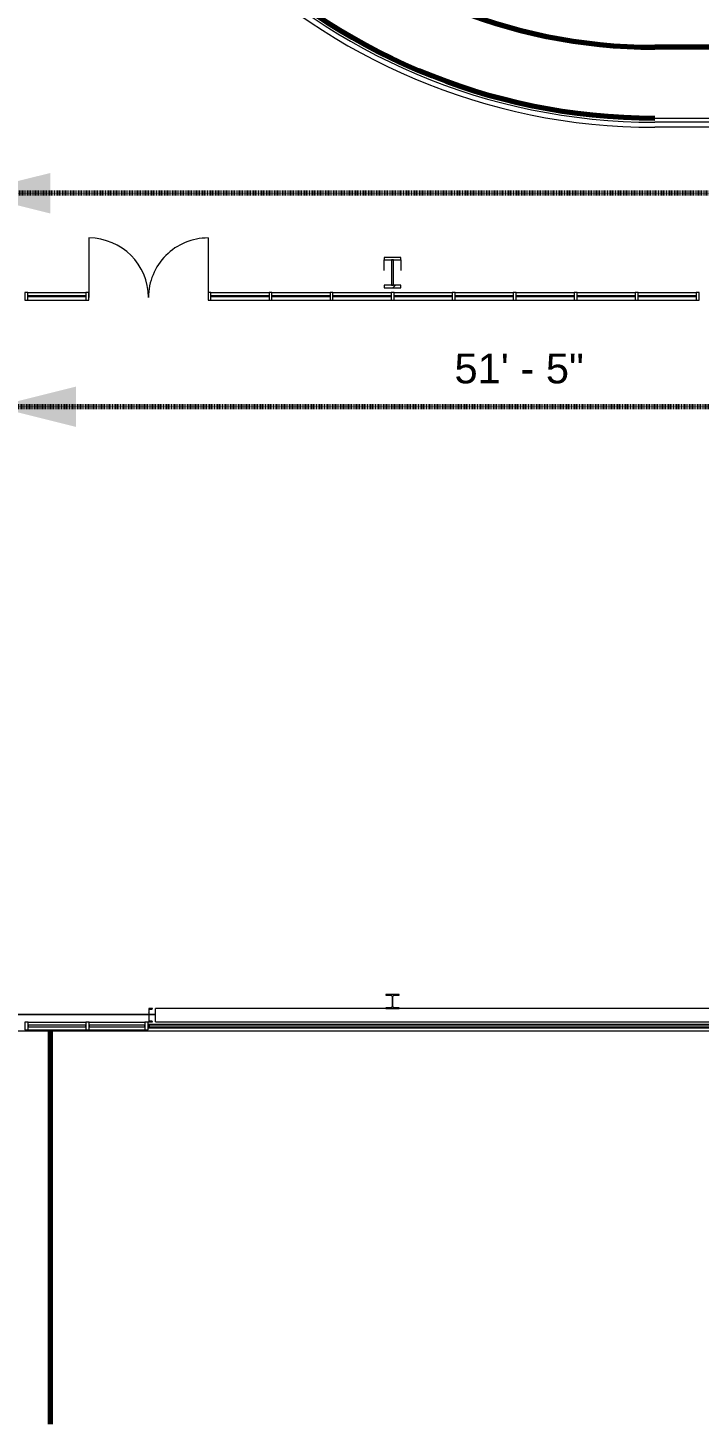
# Model space of a CAD drawing. Header units: inches. Extents: x 0 to 26364, y -23034 to 792.
# Drawn here: x 22870 to 23268, y -23034 to -22205 of the extents above; entities that cross this region are included whole.
import ezdxf

# ---------------------------------------------------------------- set-up
doc = ezdxf.new("R2010")
doc.units = ezdxf.units.IN
doc.header["$MEASUREMENT"] = 0
doc.linetypes.add('Dash', pattern=[0.25, 0.125, -0.125])
for name, color, linetype, lineweight in [('A-ANNO-IDEN', 131, 'Continuous', 9), ('A-ANNO-NOTE', 131, 'Continuous', 9), ('A-DOOR', 31, 'Continuous', 13), ('A-FLOR', 192, 'Continuous', 13), ('A-FLOR-HRAL', 11, 'Continuous', 13), ('A-FLOR-OTLN', 90, 'Continuous', 70), ('A-GENM', 13, 'Continuous', 13), ('A-GLAZ-CURT', 52, 'Continuous', 13), ('A-GLAZ-CWMG', 51, 'Continuous', 13), ('A-SITE-SWLK', 140, 'Continuous', 70), ('A-WALL', 113, 'Continuous', 13), ('C-TOPO', 7, 'Continuous', 13), ('L-SITE-WALL', 31, 'Continuous', 13), ('S-BEAM', 12, 'Continuous', 13), ('S-COLS', 52, 'Continuous', 13)]:
    doc.layers.add(name, color=color, linetype=linetype, lineweight=lineweight)
doc.styles.add('Arial_1', font='arial.ttf', dxfattribs={"height": 17.703593})
pattern_1 = [(225, (23085.89, -22360.053), (19.00703, -19.00703), []), (225, (23085.89, -22388.853), (19.00703, -19.00703), [])]

# ---------------------------------------------------------------- blocks, each defined once
blk = doc.blocks.new('Struct_Xcel_Sports Complex_rvt-1-Egress Plan')
at = {"layer": 'A-FLOR', "color": 7}
for p, q in [((22941.27, -22790.8), (22810.7, -22790.8)), ((22945.27, -22790.8), (22941.57, -22790.8))]:
    blk.add_line(p, q, dxfattribs=at)
at = {"layer": 'L-SITE-WALL', "color": 7}
for p, q in [((22810.7, -22790.8), (22941.27, -22790.8)), ((22941.57, -22790.8), (22945.27, -22790.8)), ((23337.08, -22798.8), (22941.02, -22798.8))]:
    blk.add_line(p, q, dxfattribs=at)
blk = doc.blocks.new('W-Wide Flange-Column - B2_E-1389165-Egress Plan')
at = {"layer": 'S-COLS', "lineweight": 15}
for p, q in [((4, 4.13), (-4, 4.13)), ((-4, 4.13), (-4, 3.69)), ((-4, 3.69), (-0.84, 3.69)), ((-0.14, 3), (-0.14, -3)), ((0.14, -3), (0.14, 3)), ((0.84, 3.69), (4, 3.69)), ((4, 3.69), (4, 4.13)), ((-0.84, -3.69), (-4, -3.69)), ((-4, -3.69), (-4, -4.12)), ((-4, -4.12), (4, -4.12)), ((4, -3.69), (0.84, -3.69)), ((4, -4.12), (4, -3.69))]:
    blk.add_line(p, q, dxfattribs=at)
for centre, start, end in [((-0.84, 3), 0, 90), ((0.84, 3), 90, 180), ((-0.84, -3), 270, 0), ((0.84, -3), 180, 270)]:
    blk.add_arc(centre, 0.691, start, end, dxfattribs=at)
blk = doc.blocks.new('Top Rail Type - Top Rail_Internal_-939601-Egress Plan')
at = {"layer": 'A-FLOR-HRAL', "lineweight": 9}
for p, q in [((24222.81, -22261.26), (23241.39, -22261.26)), ((24222.81, -22264.3), (23241.39, -22264.3))]:
    blk.add_line(p, q, dxfattribs=at)
for radius in [365.52, 362.48]:
    blk.add_arc((23241.39, -21898.78), radius, 180, 270, dxfattribs=at)
blk = doc.blocks.new('columns and girder2 - one-V31-Egress Plan')
at = {"layer": 'S-BEAM', "lineweight": 9}
h = blk.add_hatch(dxfattribs=at)
h.set_pattern_fill('FP_28', color=256, style=0, pattern_type=2)
h.set_pattern_definition(pattern_1)
h.paths.add_polyline_path([(-5, -0.5), (-5, -2), (5, -2), (5, -0.5)], flags=0)
h.paths.add_polyline_path([(-5, -17.03), (-5, -18.55), (5, -18.55), (5, -17.03)], flags=0)
h.paths.add_polyline_path([(5, -1204.89), (-5, -1204.89), (-5, -1206.4), (5, -1206.4)], flags=0)
h.paths.add_polyline_path([(5, -1224.25), (-5, -1224.25), (-5, -1225), (5, -1225)], flags=0)
h = blk.add_hatch(dxfattribs=at)
h.set_pattern_fill('FP_28', color=256, style=0, pattern_type=2)
h.set_pattern_definition(pattern_1)
h.paths.add_polyline_path([(0.62, -2), (-0.63, -2), (-0.63, -17.03), (0.62, -17.03)], flags=0)
h.paths.add_polyline_path([(-0.63, -1206.4), (-0.63, -1224.25), (0.62, -1224.25), (0.62, -1206.4)], flags=0)
at = {"layer": 'S-BEAM', "lineweight": 15}
for p, q in [((5, -0.5), (-5, -0.5)), ((-5, -0.5), (-5, -2)), ((-5, -2), (5, -2)), ((0.62, -2), (-0.63, -2)), ((-0.63, -2), (-0.63, -17.03)), ((0.62, -17.03), (0.62, -2)), ((5, -2), (5, -0.5)), ((5, -17.03), (-5, -17.03)), ((-5, -17.03), (-5, -18.55)), ((-5, -18.55), (5, -18.55)), ((-0.63, -17.03), (0.62, -17.03)), ((5, -18.55), (5, -17.03))]:
    blk.add_line(p, q, dxfattribs=at)
at = {"layer": 'S-BEAM'}
for p, q in [((-5, -17.03), (-5, -10.69)), ((5, -10.69), (5, -17.03))]:
    blk.add_line(p, q, dxfattribs=at)
blk = doc.blocks.new('System Panel - INSULATED LOW-E GLAZING _SEE ELEVATIONS FOR U-FACTOR_ SHGC_ _ LT_-1142335-Egress Plan')
at = {"layer": 'A-GLAZ-CURT', "lineweight": 9}
for p, q in [((16.53125, -0.25), (-16.53125, -0.25)), ((-16.53125, -0.25), (-16.53125, -1.25)), ((-16.53125, -1.25), (16.53125, -1.25)), ((16.53125, -1.25), (16.53125, -0.25))]:
    blk.add_line(p, q, dxfattribs=at)
at = {"layer": 'A-GLAZ-CURT'}
for p, q in [((-16.53125, -1.25), (-16.53125, -0.25)), ((16.53125, -0.25), (-16.53125, -0.25)), ((-16.53125, -1.25), (16.53125, -1.25)), ((16.53125, -0.25), (16.53125, -1.25))]:
    blk.add_line(p, q, dxfattribs=at)
blk = doc.blocks.new('System Panel - INSULATED LOW-E GLAZING _SEE ELEVATIONS FOR U-FACTOR_ SHGC_ _ LT_-827433-Egress Plan')
at = {"layer": 'A-GLAZ-CURT', "lineweight": 9}
for p, q in [((17.09375, -0.25), (-17.09375, -0.25)), ((-17.09375, -0.25), (-17.09375, -1.25)), ((-17.09375, -1.25), (17.09375, -1.25)), ((17.09375, -1.25), (17.09375, -0.25))]:
    blk.add_line(p, q, dxfattribs=at)
at = {"layer": 'A-GLAZ-CURT'}
for p, q in [((-17.09375, -1.25), (-17.09375, -0.25)), ((17.09375, -0.25), (-17.09375, -0.25)), ((-17.09375, -1.25), (17.09375, -1.25)), ((17.09375, -0.25), (17.09375, -1.25))]:
    blk.add_line(p, q, dxfattribs=at)
blk = doc.blocks.new('Rectangular Mullion - Exterior 2_ x 4_5_-1135321-Egress Plan')
at = {"layer": 'A-GLAZ-CWMG'}
for p, q in [((22278.7, -22795.43), (22311.77, -22795.43)), ((22278.7, -22799.93), (22311.77, -22799.93))]:
    blk.add_line(p, q, dxfattribs=at)
blk = doc.blocks.new('Rectangular Mullion - Exterior 2_ x 4_5_-1305167-Egress Plan')
at = {"layer": 'A-GLAZ-CWMG'}
for p, q in [((22869.77, -22795.43), (22903.95, -22795.43)), ((22869.77, -22799.93), (22903.95, -22799.93))]:
    blk.add_line(p, q, dxfattribs=at)
blk = doc.blocks.new('Rectangular Mullion - Exterior 2_ x 4_5_-1142382-Egress Plan')
at = {"layer": 'A-GLAZ-CWMG'}
for p, q in [((0, 3), (-2, 3)), ((-2, 3), (-2, -1.5)), ((0, -1.5), (0, 3)), ((-2, -1.5), (0, -1.5))]:
    blk.add_line(p, q, dxfattribs=at)
blk = doc.blocks.new('Rectangular Mullion - Exterior 2_ x 4_5_-827464-Egress Plan')
at = {"layer": 'A-GLAZ-CWMG'}
for p, q in [((-1, 3), (1, 3)), ((-1, -1.5), (-1, 3)), ((1, 3), (1, -1.5)), ((1, -1.5), (-1, -1.5))]:
    blk.add_line(p, q, dxfattribs=at)
blk = doc.blocks.new('System Panel - Interior Glazing-1220293-Egress Plan')
at = {"layer": 'A-GLAZ-CURT', "lineweight": 9}
for p, q in [((17.21875, -0.5625), (-17.21875, -0.5625)), ((-17.21875, -0.5625), (-17.21875, -0.9375)), ((-17.21875, -0.9375), (17.21875, -0.9375)), ((17.21875, -0.9375), (17.21875, -0.5625))]:
    blk.add_line(p, q, dxfattribs=at)
blk = doc.blocks.new('Door_Single_Storefront - one-1371405-Egress Plan')
at = {"layer": 'A-DOOR'}
blk.add_line((-17.65625, -35.3125), (-17.65625, 0), dxfattribs=at)
blk.add_arc((-17.65625, 0), 35.3125, 270, 0, dxfattribs=at)
blk = doc.blocks.new('Door_Single_Storefront - one-1371406-Egress Plan')
at = {"layer": 'A-DOOR'}
blk.add_line((-17.65625, 35.3125), (-17.65625, 0), dxfattribs=at)
blk.add_arc((-17.65625, 0), 35.3125, 360, 90, dxfattribs=at)
blk = doc.blocks.new('Rectangular Mullion - Interior 1_75_ x 4_5_-1179494-Egress Plan')
at = {"layer": 'A-GLAZ-CWMG'}
for p, q in [((24570.45, -22362.3), (24604.89, -22362.3)), ((24570.45, -22366.8), (24604.89, -22366.8))]:
    blk.add_line(p, q, dxfattribs=at)
blk = doc.blocks.new('Rectangular Mullion - Interior 1_75_ x 4_5_-1305206-Egress Plan')
at = {"layer": 'A-GLAZ-CWMG'}
for p, q in [((24317.14, -22362.3), (24351.58, -22362.3)), ((24317.14, -22366.8), (24351.58, -22366.8))]:
    blk.add_line(p, q, dxfattribs=at)
blk = doc.blocks.new('Rectangular Mullion - Interior 1_75_ x 4_5_-1305207-Egress Plan')
at = {"layer": 'A-GLAZ-CWMG'}
for p, q in [((24244.77, -22362.3), (24279.2, -22362.3)), ((24244.77, -22366.8), (24279.2, -22366.8))]:
    blk.add_line(p, q, dxfattribs=at)
blk = doc.blocks.new('Rectangular Mullion - Interior 1_75_ x 4_5_-1220290-Egress Plan')
at = {"layer": 'A-GLAZ-CWMG'}
for p, q in [((-0.875, 3), (0.875, 3)), ((-0.875, -1.5), (-0.875, 3)), ((0.875, 3), (0.875, -1.5)), ((0.875, -1.5), (-0.875, -1.5))]:
    blk.add_line(p, q, dxfattribs=at)
blk = doc.blocks.new('Girt_C - 8_D-1665748-Egress Plan')
at = {"layer": 'S-BEAM'}
for p, q in [((23081.89, -22787.3), (22945.27, -22787.3)), ((22945.27, -22787.49), (22945.27, -22787.3)), ((22945.27, -22795.12), (22945.27, -22787.49)), ((23371.39, -22787.3), (23089.89, -22787.3)), ((22945.27, -22795.3), (22945.27, -22795.12)), ((22945.27, -22795.3), (23375.52, -22795.3))]:
    blk.add_line(p, q, dxfattribs=at)
blk = doc.blocks.new('Path of Travel - 01 Start-1856035-Egress Plan')
at = {"layer": 'A-GENM', "linetype": 'Dash', "lineweight": 70}
blk.add_line((8.96, 0), (625.96, 0), dxfattribs=at)
blk = doc.blocks.new('Path of Travel - 02 Middle-1854587-Egress Plan')
at = {"layer": 'A-GENM', "linetype": 'Dash', "lineweight": 70}
blk.add_line((8.96, 0), (2057.96, 0), dxfattribs=at)

msp = doc.modelspace()

# ---------------------------------------------------------------- hatches: boundary and pattern name
at = {"layer": 'A-ANNO-NOTE'}
for points in [[(22882.83, -22315.41), (22882.83, -22291.41), (22834.83, -22303.41), (22854.69, -22308.38)], [(22898.23, -22442.15), (22898.23, -22418.15), (22850.23, -22430.15)]]:
    msp.add_hatch(color=256, dxfattribs=at).paths.add_polyline_path(points, flags=0)
at = {"layer": 'S-COLS', "lineweight": 9}
h = msp.add_hatch(dxfattribs=at)
h.set_pattern_fill('FP_8', color=256, style=0, pattern_type=2)
h.set_pattern_definition([(45, (0, 0), (-19.00703, 19.00703), []), (45, (0, 28.8), (-19.00703, 19.00703), [])])
h.paths.add_polyline_path([(22943.61, -22795.3), (22943.49, -22795.03), (22943.22, -22794.91), (22941.57, -22794.65), (22941.57, -22787.95), (22943.49, -22787.58), (22943.61, -22787.3), (22941.27, -22787.3), (22941.27, -22795.3)], flags=0)

# ---------------------------------------------------------------- linework, layer by layer
at = {"layer": 'A-FLOR'}
msp.add_line((23241.39, -22258.78), (24223.42, -22258.78), dxfattribs=at)
msp.add_arc((23241.39, -21898.78), 360, 180, 270, dxfattribs=at)
at = {"layer": 'A-FLOR-OTLN'}
msp.add_line((24223.42, -22216.78), (23241.39, -22216.78), dxfattribs=at)
for radius in [360, 318]:
    msp.add_arc((23241.39, -21898.78), radius, 180, 270, dxfattribs=at)
at = {"layer": 'A-SITE-SWLK'}
msp.add_line((22883.02, -23033.97), (22883.02, -22799.93), dxfattribs=at)
at = {"layer": 'A-WALL', "lineweight": 25}
for p, q in [((23336.77, -22796.91), (22941.33, -22796.91)), ((22941.33, -22796.91), (22941.33, -22798.48)), ((22941.33, -22798.48), (23336.77, -22798.48))]:
    msp.add_line(p, q, dxfattribs=at)
at = {"layer": 'C-TOPO'}
for p, q in [((22883.02, -22799.93), (22883.02, -23033.97)), ((22883.02, -23033.97), (22883.02, -22799.93))]:
    msp.add_line(p, q, dxfattribs=at)
at = {"layer": 'L-SITE-WALL'}
for p, q in [((25232.82, -22800.8), (22652.39, -22800.8)), ((22941.02, -22798.8), (23337.08, -22798.8))]:
    msp.add_line(p, q, dxfattribs=at)
at = {"layer": 'S-COLS', "lineweight": 15}
for p, q in [((22943.61, -22787.3), (22941.27, -22787.3)), ((22941.27, -22787.3), (22941.27, -22795.3)), ((22941.57, -22787.95), (22943.22, -22787.69)), ((22941.57, -22794.65), (22941.57, -22787.95)), ((22941.27, -22795.3), (22943.61, -22795.3)), ((22943.22, -22794.91), (22941.57, -22794.65))]:
    msp.add_line(p, q, dxfattribs=at)
for centre, start, end in [((22943.22, -22787.3), 270, 0), ((22943.22, -22795.3), 0, 90)]:
    msp.add_arc(centre, 0.39, start, end, dxfattribs=at)

# ---------------------------------------------------------------- block references
at = {"layer": 'A-DOOR'}
msp.add_blockref('Door_Single_Storefront - one-1371406-Egress Plan', (22923.48, -22365.3), dxfattribs=at)
at = {"layer": 'A-DOOR', "rotation": 180}
msp.add_blockref('Door_Single_Storefront - one-1371405-Egress Plan', (22958.8, -22365.3), dxfattribs=at)
at = {"layer": 'A-FLOR-HRAL', "lineweight": 9}
msp.add_blockref('Top Rail Type - Top Rail_Internal_-939601-Egress Plan', (0, 0), dxfattribs=at)
at = {"layer": 'A-GENM', "rotation": 180}
for name, p in [('Path of Travel - 02 Middle-1854587-Egress Plan', (24892.79, -22303.41)), ('Path of Travel - 01 Start-1856035-Egress Plan', (23476.19, -22430.15))]:
    msp.add_blockref(name, p, dxfattribs=at)
at = {"layer": 'A-GLAZ-CURT', "rotation": 180}
for name, p in [('System Panel - Interior Glazing-1220293-Egress Plan', (22886.86, -22365.3)), ('System Panel - Interior Glazing-1220293-Egress Plan', (22995.42, -22365.3)), ('System Panel - Interior Glazing-1220293-Egress Plan', (23031.61, -22365.3)), ('System Panel - Interior Glazing-1220293-Egress Plan', (23067.8, -22365.3)), ('System Panel - Interior Glazing-1220293-Egress Plan', (23103.98, -22365.3)), ('System Panel - Interior Glazing-1220293-Egress Plan', (23140.17, -22365.3)), ('System Panel - Interior Glazing-1220293-Egress Plan', (23176.36, -22365.3)), ('System Panel - Interior Glazing-1220293-Egress Plan', (23212.55, -22365.3)), ('System Panel - Interior Glazing-1220293-Egress Plan', (23248.73, -22365.3)), ('System Panel - INSULATED LOW-E GLAZING _SEE ELEVATIONS FOR U-FACTOR_ SHGC_ _ LT_-827433-Egress Plan', (22886.86, -22798.43)), ('System Panel - INSULATED LOW-E GLAZING _SEE ELEVATIONS FOR U-FACTOR_ SHGC_ _ LT_-1142335-Egress Plan', (22922.48, -22798.43))]:
    msp.add_blockref(name, p, dxfattribs=at)
at = {"layer": 'A-GLAZ-CWMG', "extrusion": (0, 0, -1)}
for name, p in [('Rectangular Mullion - Interior 1_75_ x 4_5_-1220290-Egress Plan', (-22868.77, -22365.3)), ('Rectangular Mullion - Interior 1_75_ x 4_5_-1220290-Egress Plan', (-22904.95, -22365.3)), ('Rectangular Mullion - Interior 1_75_ x 4_5_-1220290-Egress Plan', (-22977.33, -22365.3)), ('Rectangular Mullion - Interior 1_75_ x 4_5_-1220290-Egress Plan', (-23013.52, -22365.3)), ('Rectangular Mullion - Interior 1_75_ x 4_5_-1220290-Egress Plan', (-23049.7, -22365.3)), ('Rectangular Mullion - Interior 1_75_ x 4_5_-1220290-Egress Plan', (-23085.89, -22365.3)), ('Rectangular Mullion - Interior 1_75_ x 4_5_-1220290-Egress Plan', (-23122.08, -22365.3)), ('Rectangular Mullion - Interior 1_75_ x 4_5_-1220290-Egress Plan', (-23158.27, -22365.3)), ('Rectangular Mullion - Interior 1_75_ x 4_5_-1220290-Egress Plan', (-23194.45, -22365.3)), ('Rectangular Mullion - Interior 1_75_ x 4_5_-1220290-Egress Plan', (-23230.64, -22365.3)), ('Rectangular Mullion - Interior 1_75_ x 4_5_-1220290-Egress Plan', (-23266.83, -22365.3)), ('Rectangular Mullion - Exterior 2_ x 4_5_-827464-Egress Plan', (-22868.77, -22798.43)), ('Rectangular Mullion - Exterior 2_ x 4_5_-827464-Egress Plan', (-22904.95, -22798.43))]:
    msp.add_blockref(name, p, dxfattribs=at)
at = {"layer": 'A-GLAZ-CWMG'}
for name, p in [('Rectangular Mullion - Interior 1_75_ x 4_5_-1305207-Egress Plan', (-1375.13, 0)), ('Rectangular Mullion - Interior 1_75_ x 4_5_-1305206-Egress Plan', (-1338.94, 0)), ('Rectangular Mullion - Interior 1_75_ x 4_5_-1179494-Egress Plan', (-1556.06, 0)), ('Rectangular Mullion - Interior 1_75_ x 4_5_-1179494-Egress Plan', (-1519.88, 0)), ('Rectangular Mullion - Interior 1_75_ x 4_5_-1179494-Egress Plan', (-1483.69, 0)), ('Rectangular Mullion - Interior 1_75_ x 4_5_-1179494-Egress Plan', (-1447.5, 0)), ('Rectangular Mullion - Interior 1_75_ x 4_5_-1179494-Egress Plan', (-1411.31, 0)), ('Rectangular Mullion - Interior 1_75_ x 4_5_-1179494-Egress Plan', (-1375.13, 0)), ('Rectangular Mullion - Interior 1_75_ x 4_5_-1179494-Egress Plan', (-1338.94, 0)), ('Rectangular Mullion - Exterior 2_ x 4_5_-1305167-Egress Plan', (0, 0)), ('Rectangular Mullion - Exterior 2_ x 4_5_-1135321-Egress Plan', (627.25, 0)), ('Rectangular Mullion - Exterior 2_ x 4_5_-1142382-Egress Plan', (22941.02, -22798.43))]:
    msp.add_blockref(name, p, dxfattribs=at)
at = {"layer": 'S-BEAM', "rotation": 180}
msp.add_blockref('columns and girder2 - one-V31-Egress Plan', (23085.89, -22360.05), dxfattribs=at)
at = {"layer": 'S-BEAM'}
msp.add_blockref('Girt_C - 8_D-1665748-Egress Plan', (0, 0), dxfattribs=at)
at = {"layer": 'S-COLS', "rotation": 180}
msp.add_blockref('W-Wide Flange-Column - B2_E-1389165-Egress Plan', (23085.89, -22783.18), dxfattribs=at)

# ---------------------------------------------------------------- texts
at = {"layer": 'A-ANNO-IDEN', "insert": (23160.99, -22398.56), "char_height": 17.704, "width": 91.368, "attachment_point": 2, "line_spacing_factor": 0.938532, "style": 'Arial_1', "bg_fill": 3, "box_fill_scale": 1.25, "bg_fill_color": 0, "bg_fill_transparency": 0}
msp.add_mtext('51\' - 5"', dxfattribs=at)

# ---------------------------------------------------------------- next in the draw order: block references
at = {"lineweight": 5}
msp.add_blockref('Struct_Xcel_Sports Complex_rvt-1-Egress Plan', (0, 0), dxfattribs=at)

doc.saveas('drawing.dxf')
